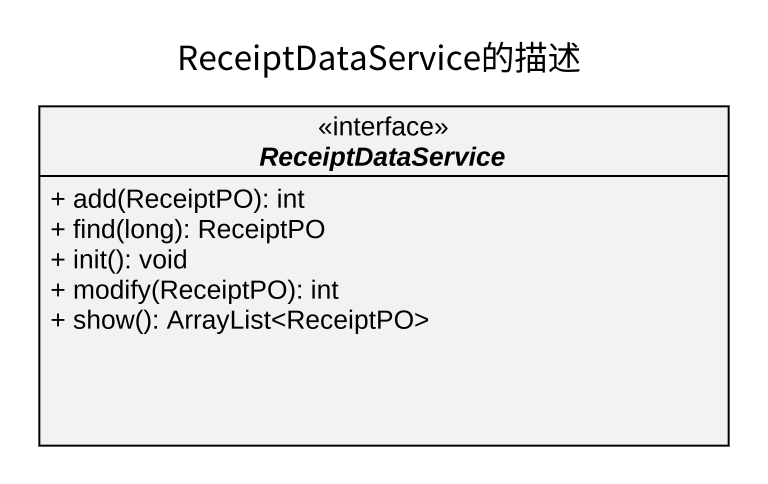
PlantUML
@startuml
title ReceiptDataService的描述
hide circle
hide empty members
skinparam classAttributeIconSize 0
interface ReceiptDataService <<interface>> {
  + add(ReceiptPO): int
  + find(long): ReceiptPO
  + init(): void
  + modify(ReceiptPO): int
  + show(): ArrayList<ReceiptPO>
}
@enduml
